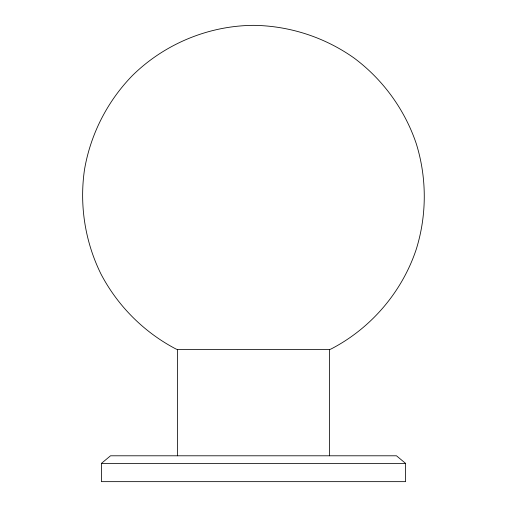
<?xml version="1.0" encoding="UTF-8"?>
<svg xmlns="http://www.w3.org/2000/svg" width="507" height="507" viewBox="0 0 507 507"><rect width="100%" height="100%" fill="white"/><g stroke="black" fill="none" stroke-linecap="round" stroke-linejoin="round"><path stroke-width="0.76" d="M101.4 463.398L110.526 455.793L396.474 455.793L405.6 463.398L405.6 481.65L101.4 481.65L101.4 463.398L405.6 463.398M329.55 349.602L331.185 348.924C371.073 328.238 402.045 291.975 416.241 249.336C426.945 215.038 426.945 177.887 416.241 143.589C404.738 109.544 382.899 79.485 354.076 58.032C324.765 37.252 289.427 25.768 253.5 25.35C208.567 25.673 164.509 43.925 132.504 75.467C107.395 101.172 90.525 134.273 84.492 169.693C79.288 205.246 85.1 241.94 101.039 274.148C117.719 305.968 143.994 332.243 175.815 348.924L177.45 349.602L329.55 349.602L329.55 455.793M177.45 349.602L177.45 455.793"/></g></svg>
